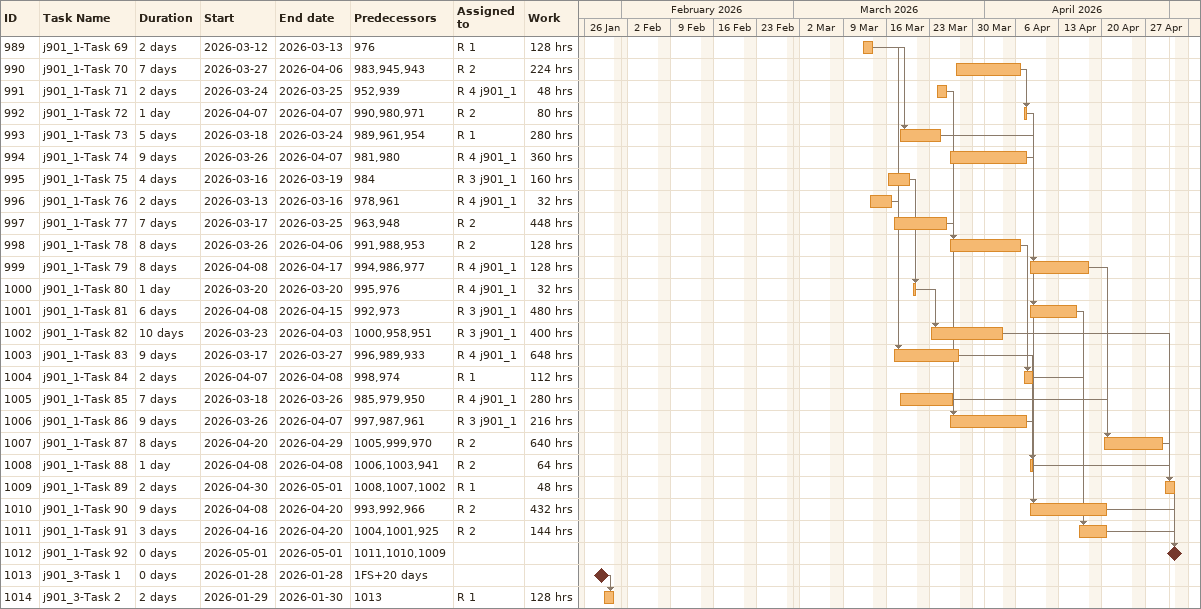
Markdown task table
| ID | Task | Duration | Start | Finish | Predecessors | Resources | Work (h) |
|---|---|---|---|---|---|---|---|
| 989 | j901_1-Task 69 | 2d | 2026-03-12 | 2026-03-13 | 976 | R 1 | 128 |
| 990 | j901_1-Task 70 | 7d | 2026-03-27 | 2026-04-06 | 983, 945, 943 | R 2 | 224 |
| 991 | j901_1-Task 71 | 2d | 2026-03-24 | 2026-03-25 | 952, 939 | R 4 j901_1 | 48 |
| 992 | j901_1-Task 72 | 1d | 2026-04-07 | 2026-04-07 | 990, 980, 971 | R 2 | 80 |
| 993 | j901_1-Task 73 | 5d | 2026-03-18 | 2026-03-24 | 989, 961, 954 | R 1 | 280 |
| 994 | j901_1-Task 74 | 9d | 2026-03-26 | 2026-04-07 | 981, 980 | R 4 j901_1 | 360 |
| 995 | j901_1-Task 75 | 4d | 2026-03-16 | 2026-03-19 | 984 | R 3 j901_1 | 160 |
| 996 | j901_1-Task 76 | 2d | 2026-03-13 | 2026-03-16 | 978, 961 | R 4 j901_1 | 32 |
| 997 | j901_1-Task 77 | 7d | 2026-03-17 | 2026-03-25 | 963, 948 | R 2 | 448 |
| 998 | j901_1-Task 78 | 8d | 2026-03-26 | 2026-04-06 | 991, 988, 953 | R 2 | 128 |
| 999 | j901_1-Task 79 | 8d | 2026-04-08 | 2026-04-17 | 994, 986, 977 | R 4 j901_1 | 128 |
| 1000 | j901_1-Task 80 | 1d | 2026-03-20 | 2026-03-20 | 995, 976 | R 4 j901_1 | 32 |
| 1001 | j901_1-Task 81 | 6d | 2026-04-08 | 2026-04-15 | 992, 973 | R 3 j901_1 | 480 |
| 1002 | j901_1-Task 82 | 10d | 2026-03-23 | 2026-04-03 | 1000, 958, 951 | R 3 j901_1 | 400 |
| 1003 | j901_1-Task 83 | 9d | 2026-03-17 | 2026-03-27 | 996, 989, 933 | R 4 j901_1 | 648 |
| 1004 | j901_1-Task 84 | 2d | 2026-04-07 | 2026-04-08 | 998, 974 | R 1 | 112 |
| 1005 | j901_1-Task 85 | 7d | 2026-03-18 | 2026-03-26 | 985, 979, 950 | R 4 j901_1 | 280 |
| 1006 | j901_1-Task 86 | 9d | 2026-03-26 | 2026-04-07 | 997, 987, 961 | R 3 j901_1 | 216 |
| 1007 | j901_1-Task 87 | 8d | 2026-04-20 | 2026-04-29 | 1005, 999, 970 | R 2 | 640 |
| 1008 | j901_1-Task 88 | 1d | 2026-04-08 | 2026-04-08 | 1006, 1003, 941 | R 2 | 64 |
| 1009 | j901_1-Task 89 | 2d | 2026-04-30 | 2026-05-01 | 1008, 1007, 1002 | R 1 | 48 |
| 1010 | j901_1-Task 90 | 9d | 2026-04-08 | 2026-04-20 | 993, 992, 966 | R 2 | 432 |
| 1011 | j901_1-Task 91 | 3d | 2026-04-16 | 2026-04-20 | 1004, 1001, 925 | R 2 | 144 |
| 1012 | j901_1-Task 92 | 0d | 2026-05-01 | 2026-05-01 | 1011, 1010, 1009 |  |  |
| 1013 | j901_3-Task 1 | 0d | 2026-01-28 | 2026-01-28 | 1FS+20d |  |  |
| 1014 | j901_3-Task 2 | 2d | 2026-01-29 | 2026-01-30 | 1013 | R 1 | 128 |
